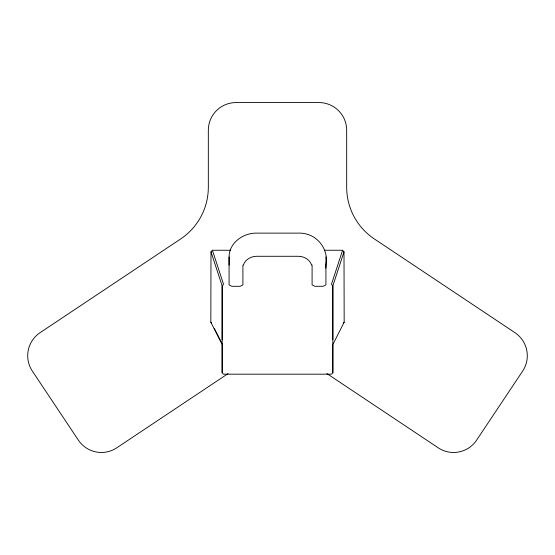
<?xml version="1.0" encoding="UTF-8"?>
<svg xmlns="http://www.w3.org/2000/svg" width="555" height="555" viewBox="0 0 555 555"><rect width="100%" height="100%" fill="white"/><g stroke="black" fill="none" stroke-linecap="round" stroke-linejoin="round"><path stroke-width="0.83" d="M230.512 250.256L212.405 250.256L210.997 251.866L210.831 322.157L222.16 344.558L222.16 372.787L223.54 374.181L331.46 374.181L332.84 372.787L332.84 344.558L344.169 322.157L344.003 251.866L342.595 250.256L324.488 250.256M222.16 339.709L222.16 285.908L210.997 251.866M325.924 265.158C329.198 248.064 315.726 232.385 298.25 233.128L256.75 233.128C243.43 232.753 229.083 242.778 229.083 256.958L229.076 284.888L231.844 286.297L240.142 286.297L242.91 284.888L242.91 264.992M312.09 264.992L312.09 284.888L314.858 286.297L323.156 286.297L325.924 284.888L325.924 264.992M332.84 339.709L332.84 285.908L344.003 251.866M229.083 256.958L229.076 265.158M342.595 250.256L331.46 284.299L332.84 285.908L332.84 372.787M243.381 265.117C245.157 259.539 251.096 256.237 256.75 256.285L298.25 256.285C303.904 256.237 309.843 259.539 311.619 265.117M343.434 323.204L344.169 322.157M228.126 373.584L116.758 447.836A27.674 27.674 0 0 1 78.387 440.157L32.343 371.087A27.674 27.674 0 0 1 40.015 332.716L180.652 238.955A62.139 62.139 0 0 0 208.326 187.257L208.326 130.245A27.674 27.674 0 0 1 235.993 102.578L319.007 102.578A27.674 27.674 0 0 1 346.674 130.245L346.674 187.257A62.139 62.139 0 0 0 374.348 238.955L514.985 332.716A27.674 27.674 0 0 1 522.657 371.087L476.613 440.157A27.674 27.674 0 0 1 438.242 447.836L326.874 373.584M210.831 322.157L211.566 323.204M214.258 328.282L222.382 344.232M212.405 250.256L223.54 284.299L222.16 285.908L222.16 372.787M325.917 256.958L325.924 268.204"/></g></svg>
